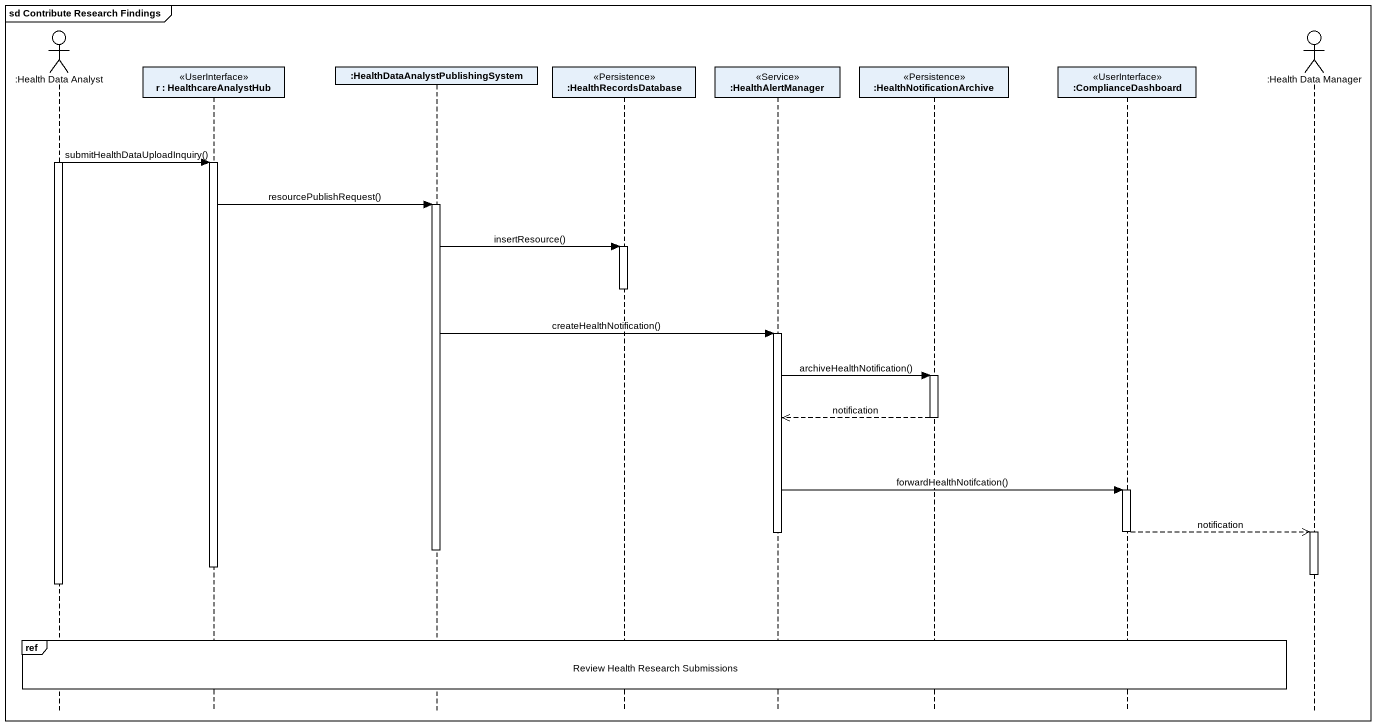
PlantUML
@startuml
mainframe sd Contribute Research Findings
hide footbox
actor ":Health Data Analyst" as Health_Data_Analyst
participant "r : HealthcareAnalystHub" as r <<UserInterface>>
participant ":HealthDataAnalystPublishingSystem" as HealthDataAnalystPublishingS
participant ":HealthRecordsDatabase" as HealthRecordsDatabase <<Persistence>>
participant ":HealthAlertManager" as HealthAlertManager <<Service>>
participant ":HealthNotificationArchive" as HealthNotificationArchive <<Persistence>>
participant ":ComplianceDashboard" as ComplianceDashboard <<UserInterface>>
actor ":Health Data Manager" as Health_Data_Manager

activate Health_Data_Analyst
Health_Data_Analyst -> r : submitHealthDataUploadInquiry()
activate r
r -> HealthDataAnalystPublishingS : resourcePublishRequest()
activate HealthDataAnalystPublishingS
HealthDataAnalystPublishingS -> HealthRecordsDatabase : insertResource()
activate HealthRecordsDatabase
deactivate HealthRecordsDatabase
HealthDataAnalystPublishingS -> HealthAlertManager : createHealthNotification()
activate HealthAlertManager
HealthAlertManager -> HealthNotificationArchive : archiveHealthNotification()
activate HealthNotificationArchive
HealthNotificationArchive -->> HealthAlertManager : notification
deactivate HealthNotificationArchive
HealthAlertManager -> ComplianceDashboard : forwardHealthNotifcation()
activate ComplianceDashboard
ComplianceDashboard -->> Health_Data_Manager : notification
deactivate ComplianceDashboard
activate Health_Data_Manager
deactivate HealthAlertManager
deactivate HealthDataAnalystPublishingS
deactivate r
deactivate Health_Data_Manager
deactivate Health_Data_Analyst
ref over Health_Data_Analyst, r, HealthDataAnalystPublishingS, HealthRecordsDatabase, HealthAlertManager, HealthNotificationArchive, ComplianceDashboard : Review Health Research Submissions
@enduml
